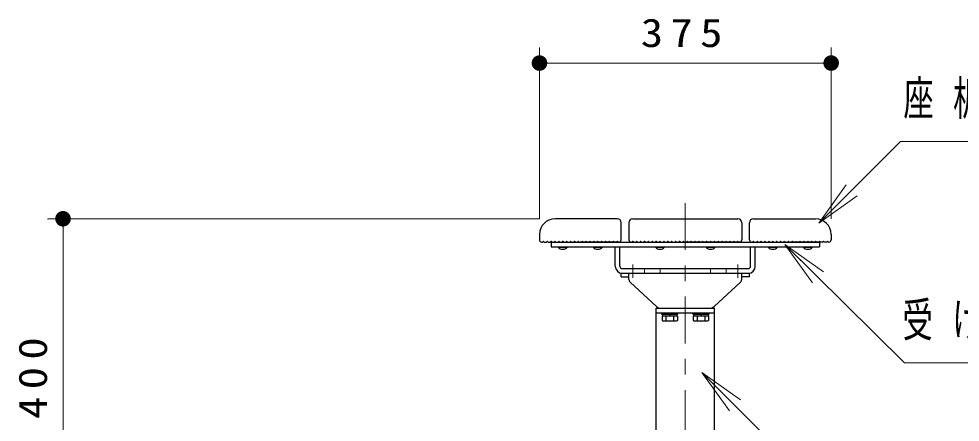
# Model space of a CAD drawing. Units: millimetres on the paper, scale 1:20. Extents: x -385 to 0, y 0 to 267.
# Drawn here: x -205.7 to -145.2, y 95.8 to 121.7 of the extents above; entities that cross this region are included whole.
import ezdxf

# ---------------------------------------------------------------- set-up
doc = ezdxf.new("R2010")
doc.units = ezdxf.units.MM
doc.linetypes.add('USER1', pattern=[4.5, 2.5, -2])
doc.linetypes.add('USER2', pattern=[6, 3, -1, 1, -1])
doc.layers.add('LY_1', color=7, linetype='Continuous', lineweight=25)
doc.styles.add('ＭＳ ゴシック', font='')
doc.styles.get('ＭＳ ゴシック').set_extended_font_data('MS Gothic')

# ---------------------------------------------------------------- blocks, each defined once
blk = doc.blocks.new('filled_dot')
at = {"color": 0, "linetype": 'Continuous', "lineweight": -2, "const_width": 1.25}
blk.add_lwpolyline([(-0.625, 0, 1), (0.625, 0, 1)], format="xyb", close=True, dxfattribs=at)

msp = doc.modelspace()

# ---------------------------------------------------------------- linework, layer by layer
at = {"layer": 'LY_1', "lineweight": 13}
for p, q in [((-172.214, 108.854), (-172.214, 119.854)), ((-153.464, 108.854), (-153.464, 119.854)), ((-172.214, 118.854), (-153.464, 118.854)), ((-154.258, 108.569), (-152.49, 111.043)), ((-154.258, 108.569), (-152.136, 110.69)), ((-151.783, 110.336), (-154.258, 108.569)), ((-172.214, 108.854), (-203.839, 108.854)), ((-202.839, 88.854), (-202.839, 108.854)), ((-156.437, 107.202), (-154.303, 105.093)), ((-156.437, 107.202), (-153.952, 105.448)), ((-154.655, 104.737), (-156.437, 107.202)), ((-161.768, 98.992), (-159.647, 96.87)), ((-161.768, 98.992), (-159.293, 97.224)), ((-160, 96.517), (-161.768, 98.992))]:
    msp.add_line(p, q, dxfattribs=at)
at = {"layer": 'LY_1', "linetype": 'USER2', "lineweight": 13}
for p, q in [((-162.839, 88.854), (-162.839, 110.055)), ((-166.214, 105.923), (-166.214, 105.054)), ((-159.464, 105.923), (-159.464, 105.054))]:
    msp.add_line(p, q, dxfattribs=at)
at = {"layer": 'LY_1', "color": 3}
for p, q in [((-167.214, 108.854), (-171.214, 108.854)), ((-166.964, 107.504), (-166.964, 108.604)), ((-166.464, 108.604), (-166.464, 107.504)), ((-166.214, 108.854), (-159.464, 108.854)), ((-159.214, 108.604), (-159.214, 107.504)), ((-158.714, 107.504), (-158.714, 108.604)), ((-158.464, 108.854), (-154.464, 108.854)), ((-172.214, 107.854), (-172.214, 107.504)), ((-153.464, 107.854), (-153.464, 107.504)), ((-172.064, 107.354), (-172.02, 107.354)), ((-171.974, 107.4), (-172.02, 107.354)), ((-171.908, 107.354), (-171.953, 107.4)), ((-171.908, 107.354), (-171.77, 107.354)), ((-171.724, 107.4), (-171.77, 107.354)), ((-171.658, 107.354), (-171.703, 107.4)), ((-171.658, 107.354), (-171.52, 107.354)), ((-171.474, 107.4), (-171.52, 107.354)), ((-171.408, 107.354), (-171.453, 107.4)), ((-171.408, 107.354), (-171.27, 107.354)), ((-171.224, 107.4), (-171.27, 107.354)), ((-171.158, 107.354), (-171.203, 107.4)), ((-171.158, 107.354), (-171.02, 107.354)), ((-170.974, 107.4), (-171.02, 107.354)), ((-170.908, 107.354), (-170.953, 107.4)), ((-170.908, 107.354), (-170.77, 107.354)), ((-170.724, 107.4), (-170.77, 107.354)), ((-170.658, 107.354), (-170.703, 107.4)), ((-170.658, 107.354), (-170.52, 107.354)), ((-170.474, 107.4), (-170.52, 107.354)), ((-170.408, 107.354), (-170.453, 107.4)), ((-170.408, 107.354), (-170.27, 107.354)), ((-170.224, 107.4), (-170.27, 107.354)), ((-170.158, 107.354), (-170.203, 107.4)), ((-170.158, 107.354), (-170.02, 107.354)), ((-169.974, 107.4), (-170.02, 107.354)), ((-169.908, 107.354), (-169.953, 107.4)), ((-169.908, 107.354), (-169.77, 107.354)), ((-169.724, 107.4), (-169.77, 107.354)), ((-169.658, 107.354), (-169.703, 107.4)), ((-169.658, 107.354), (-169.589, 107.354)), ((-169.52, 107.354), (-169.589, 107.354)), ((-169.52, 107.354), (-169.474, 107.4)), ((-169.453, 107.4), (-169.408, 107.354)), ((-169.27, 107.354), (-169.408, 107.354)), ((-169.27, 107.354), (-169.224, 107.4)), ((-169.203, 107.4), (-169.158, 107.354)), ((-169.02, 107.354), (-169.158, 107.354)), ((-169.02, 107.354), (-168.974, 107.4)), ((-168.953, 107.4), (-168.908, 107.354)), ((-168.77, 107.354), (-168.908, 107.354)), ((-168.77, 107.354), (-168.724, 107.4)), ((-168.703, 107.4), (-168.658, 107.354)), ((-168.52, 107.354), (-168.658, 107.354)), ((-168.52, 107.354), (-168.474, 107.4)), ((-168.453, 107.4), (-168.408, 107.354)), ((-168.27, 107.354), (-168.408, 107.354)), ((-168.27, 107.354), (-168.224, 107.4)), ((-168.203, 107.4), (-168.158, 107.354)), ((-168.02, 107.354), (-168.158, 107.354)), ((-168.02, 107.354), (-167.974, 107.4)), ((-167.953, 107.4), (-167.908, 107.354)), ((-167.77, 107.354), (-167.908, 107.354)), ((-167.77, 107.354), (-167.724, 107.4)), ((-167.703, 107.4), (-167.658, 107.354)), ((-167.52, 107.354), (-167.658, 107.354)), ((-167.52, 107.354), (-167.474, 107.4)), ((-167.453, 107.4), (-167.408, 107.354)), ((-167.27, 107.354), (-167.408, 107.354)), ((-167.27, 107.354), (-167.224, 107.4)), ((-167.203, 107.4), (-167.158, 107.354)), ((-167.114, 107.354), (-167.158, 107.354)), ((-166.314, 107.354), (-166.27, 107.354)), ((-166.224, 107.4), (-166.27, 107.354)), ((-166.158, 107.354), (-166.203, 107.4)), ((-166.158, 107.354), (-166.02, 107.354)), ((-165.974, 107.4), (-166.02, 107.354)), ((-165.908, 107.354), (-165.953, 107.4)), ((-165.908, 107.354), (-165.77, 107.354)), ((-165.724, 107.4), (-165.77, 107.354)), ((-165.658, 107.354), (-165.703, 107.4)), ((-165.658, 107.354), (-165.52, 107.354)), ((-165.474, 107.4), (-165.52, 107.354)), ((-165.408, 107.354), (-165.453, 107.4)), ((-165.408, 107.354), (-165.27, 107.354)), ((-165.224, 107.4), (-165.27, 107.354)), ((-165.158, 107.354), (-165.203, 107.4)), ((-165.158, 107.354), (-165.02, 107.354)), ((-164.974, 107.4), (-165.02, 107.354)), ((-164.908, 107.354), (-164.953, 107.4)), ((-164.908, 107.354), (-164.77, 107.354)), ((-164.724, 107.4), (-164.77, 107.354)), ((-164.658, 107.354), (-164.703, 107.4)), ((-164.658, 107.354), (-164.52, 107.354)), ((-164.474, 107.4), (-164.52, 107.354)), ((-164.408, 107.354), (-164.453, 107.4)), ((-164.408, 107.354), (-164.27, 107.354)), ((-164.224, 107.4), (-164.27, 107.354)), ((-164.158, 107.354), (-164.203, 107.4)), ((-164.158, 107.354), (-164.02, 107.354)), ((-163.974, 107.4), (-164.02, 107.354)), ((-163.908, 107.354), (-163.953, 107.4)), ((-163.908, 107.354), (-163.77, 107.354)), ((-163.724, 107.4), (-163.77, 107.354)), ((-163.658, 107.354), (-163.703, 107.4)), ((-163.658, 107.354), (-163.52, 107.354)), ((-163.474, 107.4), (-163.52, 107.354)), ((-163.408, 107.354), (-163.453, 107.4)), ((-163.408, 107.354), (-163.27, 107.354)), ((-163.224, 107.4), (-163.27, 107.354)), ((-163.158, 107.354), (-163.203, 107.4)), ((-163.158, 107.354), (-163.02, 107.354)), ((-162.974, 107.4), (-163.02, 107.354)), ((-162.908, 107.354), (-162.953, 107.4)), ((-162.908, 107.354), (-162.839, 107.354)), ((-162.77, 107.354), (-162.839, 107.354)), ((-162.77, 107.354), (-162.724, 107.4)), ((-162.703, 107.4), (-162.658, 107.354)), ((-162.52, 107.354), (-162.658, 107.354)), ((-162.52, 107.354), (-162.474, 107.4)), ((-162.453, 107.4), (-162.408, 107.354)), ((-162.27, 107.354), (-162.408, 107.354)), ((-162.27, 107.354), (-162.224, 107.4)), ((-162.203, 107.4), (-162.158, 107.354)), ((-162.02, 107.354), (-162.158, 107.354)), ((-162.02, 107.354), (-161.974, 107.4)), ((-161.953, 107.4), (-161.908, 107.354)), ((-161.77, 107.354), (-161.908, 107.354)), ((-161.77, 107.354), (-161.724, 107.4)), ((-161.703, 107.4), (-161.658, 107.354)), ((-161.52, 107.354), (-161.658, 107.354)), ((-161.52, 107.354), (-161.474, 107.4)), ((-161.453, 107.4), (-161.408, 107.354)), ((-161.27, 107.354), (-161.408, 107.354)), ((-161.27, 107.354), (-161.224, 107.4)), ((-161.203, 107.4), (-161.158, 107.354)), ((-161.02, 107.354), (-161.158, 107.354)), ((-161.02, 107.354), (-160.974, 107.4)), ((-160.953, 107.4), (-160.908, 107.354)), ((-160.77, 107.354), (-160.908, 107.354)), ((-160.77, 107.354), (-160.724, 107.4)), ((-160.703, 107.4), (-160.658, 107.354)), ((-160.52, 107.354), (-160.658, 107.354)), ((-160.52, 107.354), (-160.474, 107.4)), ((-160.453, 107.4), (-160.408, 107.354)), ((-160.27, 107.354), (-160.408, 107.354)), ((-160.27, 107.354), (-160.224, 107.4)), ((-160.203, 107.4), (-160.158, 107.354)), ((-160.02, 107.354), (-160.158, 107.354)), ((-160.02, 107.354), (-159.974, 107.4)), ((-159.953, 107.4), (-159.908, 107.354)), ((-159.77, 107.354), (-159.908, 107.354)), ((-159.77, 107.354), (-159.724, 107.4)), ((-159.703, 107.4), (-159.658, 107.354)), ((-159.52, 107.354), (-159.658, 107.354)), ((-159.52, 107.354), (-159.474, 107.4)), ((-159.453, 107.4), (-159.408, 107.354)), ((-159.364, 107.354), (-159.408, 107.354)), ((-158.564, 107.354), (-158.52, 107.354)), ((-158.474, 107.4), (-158.52, 107.354)), ((-158.408, 107.354), (-158.453, 107.4)), ((-158.408, 107.354), (-158.27, 107.354)), ((-158.224, 107.4), (-158.27, 107.354)), ((-158.158, 107.354), (-158.203, 107.4)), ((-158.158, 107.354), (-158.02, 107.354)), ((-157.974, 107.4), (-158.02, 107.354)), ((-157.908, 107.354), (-157.953, 107.4)), ((-157.908, 107.354), (-157.77, 107.354)), ((-157.724, 107.4), (-157.77, 107.354)), ((-157.658, 107.354), (-157.703, 107.4)), ((-157.658, 107.354), (-157.52, 107.354)), ((-157.474, 107.4), (-157.52, 107.354)), ((-157.408, 107.354), (-157.453, 107.4)), ((-157.408, 107.354), (-157.27, 107.354)), ((-157.224, 107.4), (-157.27, 107.354)), ((-157.158, 107.354), (-157.203, 107.4)), ((-157.158, 107.354), (-157.02, 107.354)), ((-156.974, 107.4), (-157.02, 107.354)), ((-156.908, 107.354), (-156.953, 107.4)), ((-156.908, 107.354), (-156.77, 107.354)), ((-156.724, 107.4), (-156.77, 107.354)), ((-156.658, 107.354), (-156.703, 107.4)), ((-156.658, 107.354), (-156.52, 107.354)), ((-156.474, 107.4), (-156.52, 107.354)), ((-156.408, 107.354), (-156.453, 107.4)), ((-156.408, 107.354), (-156.27, 107.354)), ((-156.224, 107.4), (-156.27, 107.354)), ((-156.158, 107.354), (-156.203, 107.4)), ((-156.158, 107.354), (-156.089, 107.354)), ((-156.02, 107.354), (-156.089, 107.354)), ((-156.02, 107.354), (-155.974, 107.4)), ((-155.953, 107.4), (-155.908, 107.354)), ((-155.77, 107.354), (-155.908, 107.354)), ((-155.77, 107.354), (-155.724, 107.4)), ((-155.703, 107.4), (-155.658, 107.354)), ((-155.52, 107.354), (-155.658, 107.354)), ((-155.52, 107.354), (-155.474, 107.4)), ((-155.453, 107.4), (-155.408, 107.354)), ((-155.27, 107.354), (-155.408, 107.354)), ((-155.27, 107.354), (-155.224, 107.4)), ((-155.203, 107.4), (-155.158, 107.354)), ((-155.02, 107.354), (-155.158, 107.354)), ((-155.02, 107.354), (-154.974, 107.4)), ((-154.953, 107.4), (-154.908, 107.354)), ((-154.77, 107.354), (-154.908, 107.354)), ((-154.77, 107.354), (-154.724, 107.4)), ((-154.703, 107.4), (-154.658, 107.354)), ((-154.52, 107.354), (-154.658, 107.354)), ((-154.52, 107.354), (-154.474, 107.4)), ((-154.453, 107.4), (-154.408, 107.354)), ((-154.27, 107.354), (-154.408, 107.354)), ((-154.27, 107.354), (-154.224, 107.4)), ((-154.203, 107.4), (-154.158, 107.354)), ((-154.02, 107.354), (-154.158, 107.354)), ((-154.02, 107.354), (-153.974, 107.4)), ((-153.953, 107.4), (-153.908, 107.354)), ((-153.77, 107.354), (-153.908, 107.354)), ((-153.77, 107.354), (-153.724, 107.4)), ((-153.703, 107.4), (-153.658, 107.354)), ((-153.614, 107.354), (-153.658, 107.354))]:
    msp.add_line(p, q, dxfattribs=at)
at = {"layer": 'LY_1'}
for p, q in [((-171.464, 107.354), (-154.214, 107.354)), ((-171.464, 107.354), (-171.464, 107.054)), ((-154.214, 107.354), (-154.214, 107.054)), ((-171.464, 107.054), (-154.214, 107.054)), ((-171.009, 107.054), (-171.009, 107.029)), ((-171.009, 107.054), (-170.419, 107.054)), ((-171.009, 107.029), (-170.419, 107.029)), ((-170.419, 107.054), (-170.419, 107.029)), ((-168.759, 107.054), (-168.759, 107.029)), ((-168.759, 107.054), (-168.169, 107.054)), ((-168.759, 107.029), (-168.169, 107.029)), ((-168.169, 107.054), (-168.169, 107.029)), ((-167.339, 105.804), (-167.339, 107.054)), ((-167.039, 105.804), (-167.039, 107.054)), ((-164.759, 107.054), (-164.759, 107.029)), ((-164.759, 107.054), (-164.169, 107.054)), ((-164.759, 107.029), (-164.169, 107.029)), ((-164.169, 107.054), (-164.169, 107.029)), ((-161.509, 107.054), (-161.509, 107.029)), ((-161.509, 107.054), (-160.919, 107.054)), ((-161.509, 107.029), (-160.919, 107.029)), ((-160.919, 107.054), (-160.919, 107.029)), ((-158.639, 105.804), (-158.639, 107.054)), ((-158.339, 105.804), (-158.339, 107.054)), ((-157.509, 107.054), (-157.509, 107.029)), ((-157.509, 107.054), (-156.919, 107.054)), ((-157.509, 107.029), (-156.919, 107.029)), ((-156.919, 107.054), (-156.919, 107.029)), ((-155.259, 107.054), (-155.259, 107.029)), ((-155.259, 107.054), (-154.669, 107.054)), ((-155.259, 107.029), (-154.669, 107.029)), ((-154.669, 107.054), (-154.669, 107.029)), ((-166.964, 105.354), (-158.714, 105.354)), ((-166.889, 105.654), (-158.789, 105.654)), ((-164.364, 102.804), (-163.314, 102.804)), ((-164.364, 102.804), (-164.364, 102.729)), ((-164.364, 102.729), (-163.314, 102.729)), ((-164.299, 102.729), (-164.299, 102.604)), ((-163.379, 102.729), (-164.299, 102.729)), ((-163.379, 102.604), (-164.299, 102.604)), ((-163.872, 102.729), (-163.839, 102.604)), ((-163.839, 102.729), (-163.805, 102.604)), ((-163.379, 102.729), (-163.379, 102.604)), ((-163.314, 102.729), (-163.314, 102.804)), ((-162.364, 102.804), (-161.314, 102.804)), ((-162.364, 102.804), (-162.364, 102.729)), ((-162.364, 102.729), (-161.314, 102.729)), ((-162.299, 102.729), (-162.299, 102.604)), ((-161.379, 102.729), (-162.299, 102.729)), ((-161.379, 102.604), (-162.299, 102.604)), ((-161.872, 102.729), (-161.839, 102.604)), ((-161.839, 102.729), (-161.805, 102.604)), ((-161.379, 102.729), (-161.379, 102.604)), ((-161.314, 102.729), (-161.314, 102.804))]:
    msp.add_line(p, q, dxfattribs=at)
at = {"layer": 'LY_1', "color": 4}
for p, q in [((-166.964, 105.129), (-166.964, 105.354)), ((-166.964, 105.354), (-158.714, 105.354)), ((-166.464, 104.964), (-166.464, 105.354)), ((-159.214, 104.964), (-159.214, 105.354)), ((-158.714, 105.129), (-158.714, 105.354)), ((-166.964, 105.129), (-166.464, 105.129)), ((-166.383, 104.78), (-164.694, 103.223)), ((-159.294, 104.78), (-160.984, 103.223)), ((-158.714, 105.129), (-159.214, 105.129)), ((-164.714, 103.104), (-160.964, 103.104)), ((-164.714, 89.354), (-164.714, 103.104)), ((-164.389, 103.104), (-161.289, 103.104)), ((-160.964, 89.354), (-160.964, 103.104)), ((-164.714, 102.804), (-160.964, 102.804))]:
    msp.add_line(p, q, dxfattribs=at)
at = {"layer": 'LY_1', "linetype": 'USER1', "lineweight": 13}
for p, q in [((-165.464, 105.354), (-165.464, 105.654)), ((-164.464, 105.354), (-164.464, 105.654)), ((-161.214, 105.354), (-161.214, 105.654)), ((-160.214, 105.354), (-160.214, 105.654))]:
    msp.add_line(p, q, dxfattribs=at)
at = {"layer": 'LY_1', "color": 131}
for p, q in [((-164.33, 102.604), (-164.33, 102.33)), ((-163.348, 102.604), (-164.33, 102.604)), ((-164.33, 102.33), (-164.251, 102.284)), ((-163.426, 102.284), (-164.251, 102.284)), ((-164.084, 102.604), (-164.084, 102.33)), ((-163.593, 102.604), (-163.593, 102.33)), ((-163.348, 102.33), (-163.426, 102.284)), ((-163.348, 102.604), (-163.348, 102.33)), ((-162.33, 102.604), (-162.33, 102.33)), ((-161.348, 102.604), (-162.33, 102.604)), ((-162.33, 102.33), (-162.251, 102.284)), ((-161.426, 102.284), (-162.251, 102.284)), ((-162.084, 102.604), (-162.084, 102.33)), ((-161.593, 102.604), (-161.593, 102.33)), ((-161.348, 102.33), (-161.426, 102.284)), ((-161.348, 102.604), (-161.348, 102.33))]:
    msp.add_line(p, q, dxfattribs=at)
at = {"layer": 'LY_1', "lineweight": 13}
for points in [[(-154.258, 108.569), (-149.005, 113.821), (-115.388, 113.821)], [(-156.437, 107.202), (-148.751, 99.604), (-121.428, 99.604)], [(-161.768, 98.992), (-154.091, 91.314), (-114.522, 91.314)]]:
    msp.add_lwpolyline(points, dxfattribs=at)
at = {"layer": 'LY_1', "color": 3}
for centre, radius, start, end in [((-171.214, 107.854), 1, 90, 180), ((-167.214, 108.604), 0.25, 0, 90), ((-166.214, 108.604), 0.25, 90, 180), ((-159.464, 108.604), 0.25, 0, 90), ((-158.464, 108.604), 0.25, 90, 180), ((-154.464, 107.854), 1, 0, 90), ((-172.064, 107.504), 0.15, 180, 270), ((-171.964, 107.389), 0.015, 44.99999, 135.00001), ((-171.714, 107.389), 0.015, 44.99999, 135.00001), ((-171.464, 107.389), 0.015, 44.99999, 135.00001), ((-171.214, 107.389), 0.015, 44.99999, 135.00001), ((-170.964, 107.389), 0.015, 44.99999, 135.00001), ((-170.714, 107.389), 0.015, 44.99999, 135.00001), ((-170.464, 107.389), 0.015, 44.99999, 135.00001), ((-170.214, 107.389), 0.015, 44.99999, 135.00001), ((-169.964, 107.389), 0.015, 44.99999, 135.00001), ((-169.714, 107.389), 0.015, 44.99999, 135.00001), ((-169.464, 107.389), 0.015, 44.99999, 135.00001), ((-169.464, 107.389), 0.015, 44.99999, 135.00001), ((-169.214, 107.389), 0.015, 44.99999, 135.00001), ((-168.964, 107.389), 0.015, 44.99999, 135.00001), ((-168.714, 107.389), 0.015, 44.99999, 135.00001), ((-168.464, 107.389), 0.015, 44.99999, 135.00001), ((-168.214, 107.389), 0.015, 44.99999, 135.00001), ((-167.964, 107.389), 0.015, 44.99999, 135.00001), ((-167.714, 107.389), 0.015, 44.99999, 135.00001), ((-167.464, 107.389), 0.015, 44.99999, 135.00001), ((-167.214, 107.389), 0.015, 44.99999, 135.00001), ((-167.114, 107.504), 0.15, 270, 0), ((-166.314, 107.504), 0.15, 180, 270), ((-166.214, 107.389), 0.015, 44.99999, 135.00001), ((-165.964, 107.389), 0.015, 44.99999, 135.00001), ((-165.714, 107.389), 0.015, 44.99999, 135.00001), ((-165.464, 107.389), 0.015, 44.99999, 135.00001), ((-165.214, 107.389), 0.015, 44.99999, 135.00001), ((-164.964, 107.389), 0.015, 44.99999, 135.00001), ((-164.714, 107.389), 0.015, 44.99999, 135.00001), ((-164.464, 107.389), 0.015, 44.99999, 135.00001), ((-164.214, 107.389), 0.015, 44.99999, 135.00001), ((-163.964, 107.389), 0.015, 44.99999, 135.00001), ((-163.714, 107.389), 0.015, 44.99999, 135.00001), ((-163.464, 107.389), 0.015, 44.99999, 135.00001), ((-163.214, 107.389), 0.015, 44.99999, 135.00001), ((-162.964, 107.389), 0.015, 44.99999, 135.00001), ((-162.714, 107.389), 0.015, 44.99999, 135.00001), ((-162.714, 107.389), 0.015, 44.99999, 135.00001), ((-162.464, 107.389), 0.015, 44.99999, 135.00001), ((-162.214, 107.389), 0.015, 44.99999, 135.00001), ((-161.964, 107.389), 0.015, 44.99999, 135.00001), ((-161.714, 107.389), 0.015, 44.99999, 135.00001), ((-161.464, 107.389), 0.015, 44.99999, 135.00001), ((-161.214, 107.389), 0.015, 44.99999, 135.00001), ((-160.964, 107.389), 0.015, 44.99999, 135.00001), ((-160.714, 107.389), 0.015, 44.99999, 135.00001), ((-160.464, 107.389), 0.015, 44.99999, 135.00001), ((-160.214, 107.389), 0.015, 44.99999, 135.00001), ((-159.964, 107.389), 0.015, 44.99999, 135.00001), ((-159.714, 107.389), 0.015, 44.99999, 135.00001), ((-159.464, 107.389), 0.015, 44.99999, 135.00001), ((-159.364, 107.504), 0.15, 270, 0), ((-158.564, 107.504), 0.15, 180, 270), ((-158.464, 107.389), 0.015, 44.99999, 135.00001), ((-158.214, 107.389), 0.015, 44.99999, 135.00001), ((-157.964, 107.389), 0.015, 44.99999, 135.00001), ((-157.714, 107.389), 0.015, 44.99999, 135.00001), ((-157.464, 107.389), 0.015, 44.99999, 135.00001), ((-157.214, 107.389), 0.015, 44.99999, 135.00001), ((-156.964, 107.389), 0.015, 44.99999, 135.00001), ((-156.714, 107.389), 0.015, 44.99999, 135.00001), ((-156.464, 107.389), 0.015, 44.99999, 135.00001), ((-156.214, 107.389), 0.015, 44.99999, 135.00001), ((-156.214, 107.389), 0.015, 44.99999, 135.00001), ((-155.964, 107.389), 0.015, 44.99999, 135.00001), ((-155.714, 107.389), 0.015, 44.99999, 135.00001), ((-155.464, 107.389), 0.015, 44.99999, 135.00001), ((-155.214, 107.389), 0.015, 44.99999, 135.00001), ((-154.964, 107.389), 0.015, 44.99999, 135.00001), ((-154.714, 107.389), 0.015, 44.99999, 135.00001), ((-154.464, 107.389), 0.015, 44.99999, 135.00001), ((-154.214, 107.389), 0.015, 44.99999, 135.00001), ((-153.964, 107.389), 0.015, 44.99999, 135.00001), ((-153.714, 107.389), 0.015, 44.99999, 135.00001), ((-153.614, 107.504), 0.15, 270, 0)]:
    msp.add_arc(centre, radius, start, end, dxfattribs=at)
at = {"layer": 'LY_1'}
for centre, radius, start, end in [((-170.714, 107.299), 0.4, 222.43594, 317.56406), ((-168.464, 107.299), 0.4, 222.43594, 317.56406), ((-164.464, 107.299), 0.4, 222.43594, 317.56406), ((-161.214, 107.299), 0.4, 222.43594, 317.56406), ((-157.214, 107.299), 0.4, 222.43594, 317.56406), ((-154.964, 107.299), 0.4, 222.43594, 317.56406), ((-166.889, 105.804), 0.45, 180, 270), ((-166.889, 105.804), 0.15, 180, 270), ((-158.789, 105.804), 0.45, 270, 0), ((-158.789, 105.804), 0.15, 270, 0)]:
    msp.add_arc(centre, radius, start, end, dxfattribs=at)
at = {"layer": 'LY_1', "color": 4}
for centre, radius, start, end in [((-166.214, 104.964), 0.25, 180, 227.34267), ((-159.464, 104.964), 0.25, 312.65733, 0), ((-164.389, 103.554), 0.45, 227.34267, 270), ((-161.289, 103.554), 0.45, 270, 312.65733)]:
    msp.add_arc(centre, radius, start, end, dxfattribs=at)
at = {"layer": 'LY_1', "color": 131}
for centre, radius, start, end in [((-164.207, 102.542), 0.245, 240.00001, 299.99999), ((-163.839, 102.973), 0.689, 249.136, 290.864), ((-163.471, 102.542), 0.245, 240.00001, 299.99999), ((-162.207, 102.542), 0.245, 240.00001, 299.99999), ((-161.839, 102.973), 0.689, 249.136, 290.864), ((-161.471, 102.542), 0.245, 240.00001, 299.99999)]:
    msp.add_arc(centre, radius, start, end, dxfattribs=at)

# ---------------------------------------------------------------- block references
at = {"layer": 'LY_1', "lineweight": 13, "xscale": 0.4, "yscale": 0.4}
msp.add_blockref('filled_dot', (-172.214, 118.854), dxfattribs=at)
for p, rotation in [((-153.464, 118.854), 180), ((-202.839, 108.854), 270)]:
    msp.add_blockref('filled_dot', p, dxfattribs=dict(at, rotation=rotation))

# ---------------------------------------------------------------- texts
at = {"layer": 'LY_1', "style": 'ＭＳ ゴシック'}
for s, insert, char_height, attachment_point in [('\\T1.33;\\W1.15;375', (-162.839, 119.854), 1.833, 8), ('\\T1.64;\\W0.65;座板：合成木材\u3000３０ｔ', (-148.823, 116.471), 2.199, 4), ('\\T1.64;\\W0.65;受け金具：ＰＬ－６', (-148.878, 102.254), 2.199, 4)]:
    msp.add_mtext(s, dxfattribs=dict(at, insert=insert, char_height=char_height, attachment_point=attachment_point))
at = {"layer": 'LY_1', "insert": (-203.839, 98.854), "char_height": 1.833, "attachment_point": 8, "rotation": 90, "style": 'ＭＳ ゴシック'}
msp.add_mtext('\\T1.33;\\W1.15;400', dxfattribs=at)

doc.saveas('drawing.dxf')
